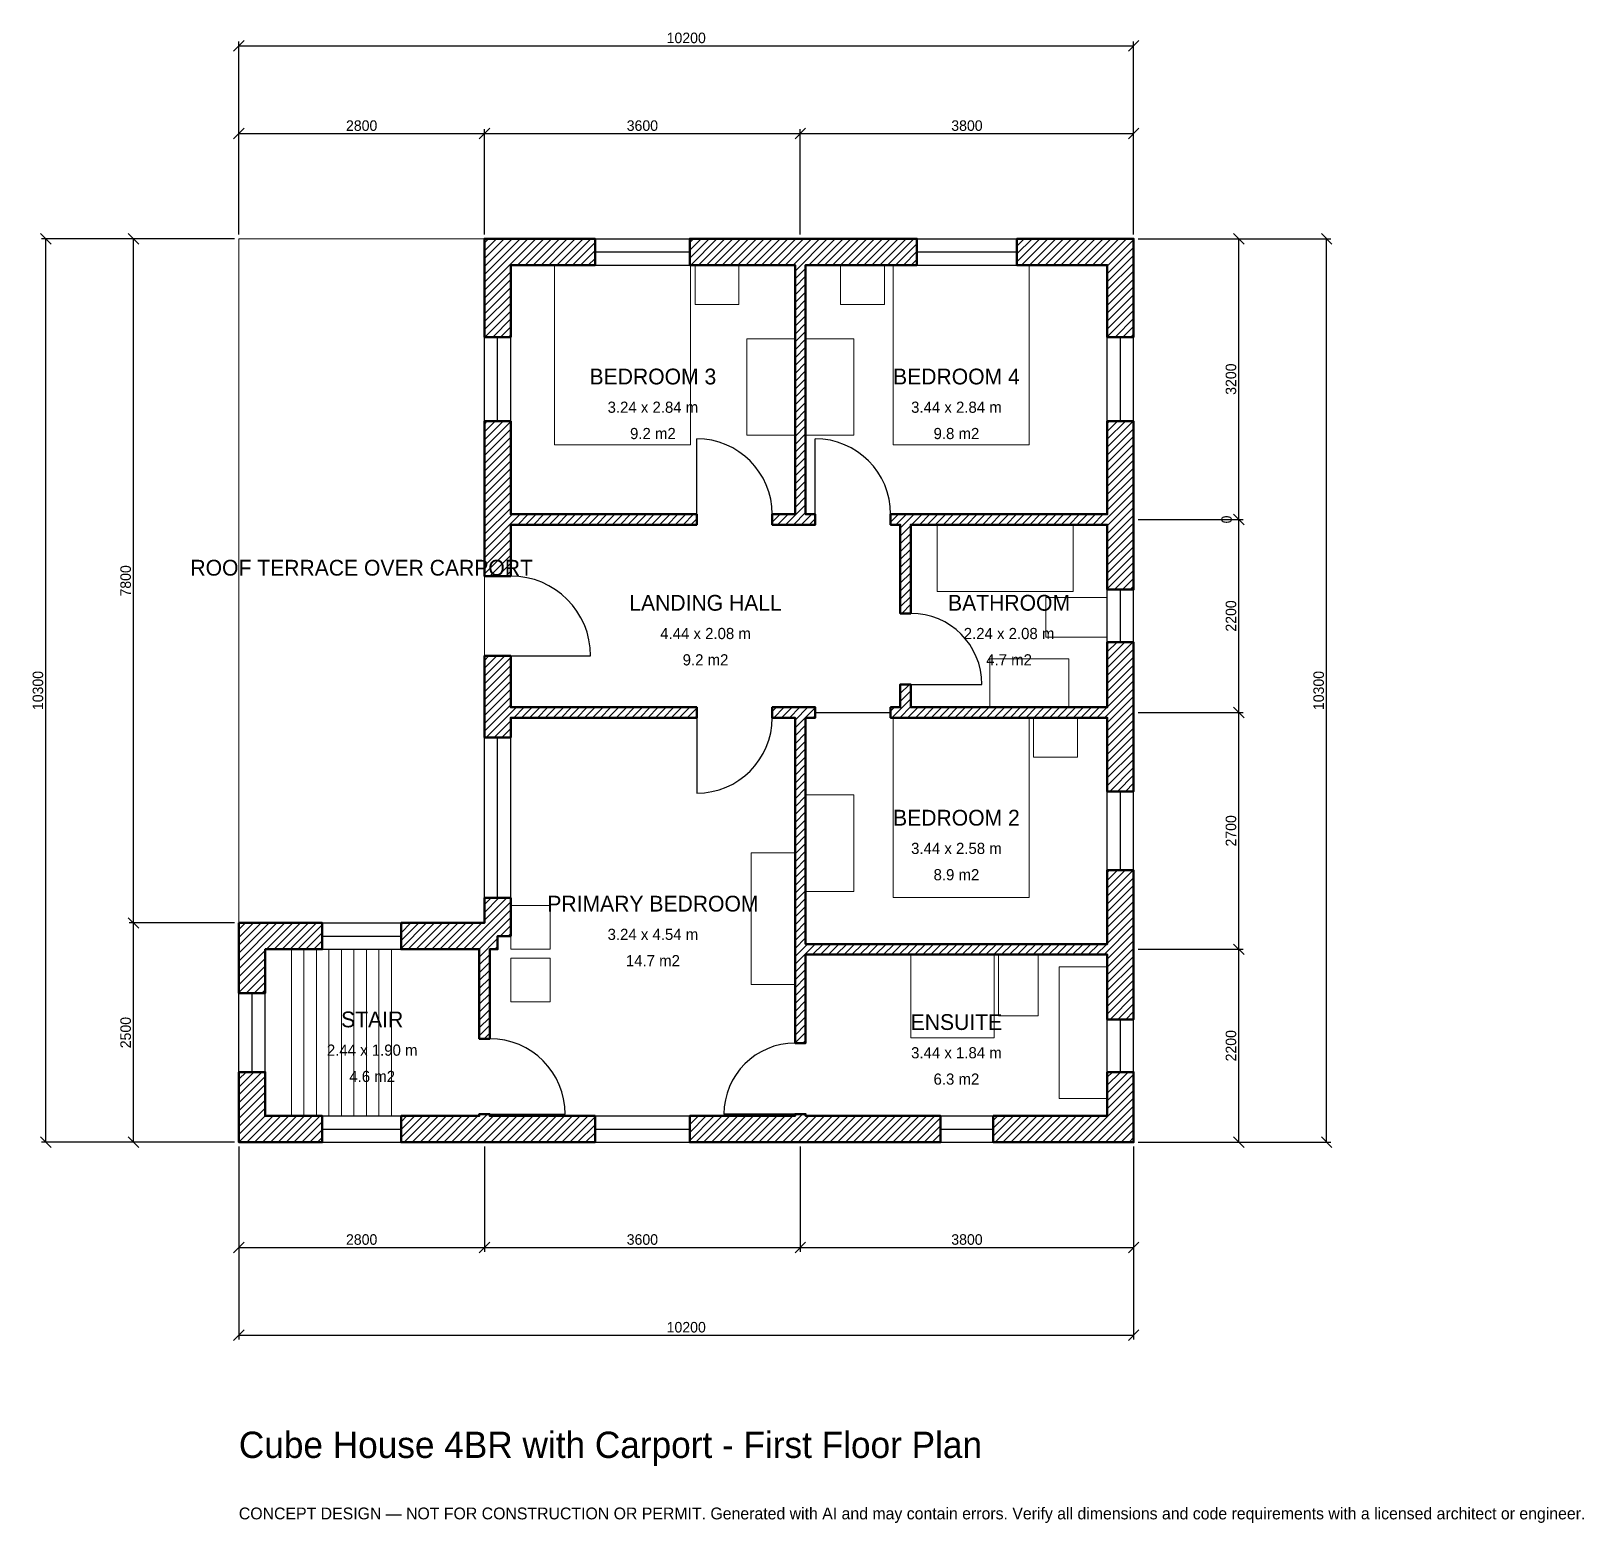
# Model space of a CAD drawing. Header units: millimetres. Extents: x -2369 to 15333, y -4341 to 12669.
import ezdxf
from ezdxf.enums import TextEntityAlignment as Align

# ---------------------------------------------------------------- set-up
doc = ezdxf.new("R2010")
doc.units = ezdxf.units.MM
doc.linetypes.add('DASHED', pattern=[1.524, 1.27, -0.254])
for name, color, linetype, lineweight in [('A-ANNO-DIMS', 1, 'Continuous', 13), ('A-ANNO-TEXT', 7, 'Continuous', 18), ('A-AREA-IDEN', 7, 'Continuous', 18), ('A-DOOR', 2, 'Continuous', 25), ('A-FLOR-FIXT', 9, 'Continuous', 13), ('A-FLOR-STRS', 3, 'Continuous', 18), ('A-FURN', 9, 'Continuous', 13), ('A-GLAZ', 4, 'Continuous', 25), ('A-SITE-PAVE', 8, 'Continuous', 13), ('A-WALL', 7, 'Continuous', 50), ('A-WALL-PATT', 8, 'Continuous', 13)]:
    doc.layers.add(name, color=color, linetype=linetype, lineweight=lineweight)
doc.dimstyles.new('PLAN', dxfattribs={"dimtxt": 120, "dimasz": 80, "dimexe": 50, "dimexo": 50, "dimgap": 30, "dimtad": 1, "dimdec": 0, "dimtsz": 60, "dimcen": 2.5, "dimclrd": 1, "dimclre": 1, "dimazin": 3, "dimtfac": 1, "dimtmove": 0, "dimatfit": 3})

msp = doc.modelspace()

# ---------------------------------------------------------------- hatches: boundary and pattern name
at = {"layer": 'A-WALL-PATT'}
h = msp.add_hatch(dxfattribs=at)
h.set_pattern_fill('ANSI31', color=8, scale=20)
h.paths.add_polyline_path([(6340, -0.001), (6340, 0), (6250, 0), (5140, 0), (5140, 300), (6250, 300), (6340, 300), (6340, 320), (6460, 320), (6460, 300), (6550, 300), (8000, 300), (8000, 0), (6550, 0), (6460, 0), (6460, -0.001), (6340, -0.001)])
h.paths.add_polyline_path([(2950, 0), (2860, 0), (2860, -0.001), (2740, -0.001), (2740, 0), (2650, 0), (1850, 0), (1850, 300), (2650, 300), (2740, 300), (2740, 320), (2860, 320), (2860, 300), (2950, 300), (4060, 300), (4060, 0), (2950, 0)])
h.paths.add_polyline_path([(300, 0), (300, -0.001), (0, -0.001), (0, 0), (-0.001, 0), (-0.001, 0), (-0.001, 300), (0, 300), (0, 800), (300, 800), (300, 300), (950, 300), (950, 0), (300, 0)])
h.paths.add_polyline_path([(0, 2200), (-0.001, 2200), (-0.001, 2500), (0, 2500), (0, 2500.001), (300, 2500.001), (300, 2500), (950, 2500), (950, 2200), (300, 2200), (300, 1700), (0, 1700), (0, 2200)])
h.paths.add_polyline_path([(2740, 2500), (2740, 2500.001), (2799.999, 2500.001), (2799.999, 2560), (2800, 2560), (2800, 2785), (3100, 2785), (3100, 2350), (2950, 2350), (2950, 2200), (2860, 2200), (2860, 1180), (2740, 1180), (2740, 2200), (1850, 2200), (1850, 2500), (2740, 2500)])
h.paths.add_polyline_path([(2800, 4750), (2800, 4840), (2799.999, 4840), (2799.999, 4960), (2800, 4960), (2800, 5050), (2800, 5545), (3100, 5545), (3100, 5050), (3100, 4960), (5220, 4960), (5220, 4840), (3100, 4840), (3100, 4750), (3100, 4615), (2800, 4615), (2800, 4750)])
h.paths.add_polyline_path([(2800, 6950), (2800, 7040), (2799.999, 7040), (2799.999, 7160), (2800, 7160), (2800, 7250), (2800, 8220), (3100, 8220), (3100, 7250), (3100, 7160), (5220, 7160), (5220, 7040), (3100, 7040), (3100, 6950), (3100, 6455), (2800, 6455), (2800, 6950)])
h.paths.add_polyline_path([(2800, 10000), (2799.999, 10000), (2799.999, 10300), (2800, 10300), (2800, 10300.001), (3100, 10300.001), (3100, 10300), (4060, 10300), (4060, 10000), (3100, 10000), (3100, 9180), (2800, 9180), (2800, 10000)])
h.paths.add_polyline_path([(6250, 10300), (6340, 10300), (6340, 10300.001), (6460, 10300.001), (6460, 10300), (6550, 10300), (7730, 10300), (7730, 10000), (6550, 10000), (6460, 10000), (6460, 7160), (6570, 7160), (6570, 7040), (6460, 7040), (6460, 7040), (6340, 7040), (6340, 7040), (6080, 7040), (6080, 7160), (6340, 7160), (6340, 10000), (6250, 10000), (5140, 10000), (5140, 10300), (6250, 10300)])
h.paths.add_polyline_path([(9900, 10300), (9900, 10300.001), (10200, 10300.001), (10200, 10300), (10200.001, 10300), (10200.001, 10000), (10200, 10000), (10200, 9180), (9900, 9180), (9900, 10000), (8870, 10000), (8870, 10300), (9900, 10300)])
h.paths.add_polyline_path([(10200, 7250), (10200, 7160), (10200.001, 7160), (10200.001, 7040), (10200, 7040), (10200, 6950), (10200, 6300), (9900, 6300), (9900, 6950), (9900, 7040), (7660, 7040), (7660, 6030), (7540, 6030), (7540, 7040), (7430, 7040), (7430, 7160), (7540, 7160), (7660, 7160), (9900, 7160), (9900, 7250), (9900, 8220), (10200, 8220), (10200, 7250)])
h.paths.add_polyline_path([(10200, 5050), (10200, 4960), (10200.001, 4960), (10200.001, 4840), (10200, 4840), (10200, 4750), (10200, 4000), (9900, 4000), (9900, 4750), (9900, 4840), (7660, 4840), (7540, 4840), (7430, 4840), (7430, 4960), (7540, 4960), (7540, 5220), (7660, 5220), (7660, 4960), (9900, 4960), (9900, 5050), (9900, 5700), (10200, 5700), (10200, 5050)])
h.paths.add_polyline_path([(10200, 2350), (10200, 2260), (10200.001, 2260), (10200.001, 2140), (10200, 2140), (10200, 2050), (10200, 1400), (9900, 1400), (9900, 2050), (9900, 2140), (6460, 2140), (6460, 1130), (6340, 1130), (6340, 2140), (6340, 2260), (6340, 4840), (6080, 4840), (6080, 4960), (6340, 4960), (6460, 4960), (6570, 4960), (6570, 4840), (6460, 4840), (6460, 2260), (9900, 2260), (9900, 2350), (9900, 3100), (10200, 3100), (10200, 2350)])
h.paths.add_polyline_path([(10200, 300), (10200.001, 300), (10200.001, 0), (10200.001, 0), (10200, 0), (10200, -0.001), (9900, -0.001), (9900, 0), (8600, 0), (8600, 300), (9900, 300), (9900, 800), (10200, 800), (10200, 300)])

# ---------------------------------------------------------------- linework, layer by layer
at = {"layer": 'A-DOOR'}
for p, q in [((5220, 7160), (5220, 8020)), ((6570, 7160), (6570, 8020)), ((3100, 5545), (4010, 5545)), ((7660, 5220), (8470, 5220)), ((5220, 4840), (5220, 3980)), ((6570, 4900), (7430, 4900)), ((2860, 320), (3720, 320)), ((6340, 320), (5530, 320))]:
    msp.add_line(p, q, dxfattribs=at)
for centre, radius, start, end in [((5220, 7160), 860, 0, 90), ((6570, 7160), 860, 0, 90), ((3100, 5545), 910, 0, 90), ((7660, 5220), 810, 0, 90), ((5220, 4840), 860, 270, 360), ((2860, 320), 860, 0, 90), ((6340, 320), 810, 90, 180)]:
    msp.add_arc(centre, radius, start, end, dxfattribs=at)
at = {"layer": 'A-FLOR-FIXT'}
for points in [[(7960, 6280), (9510, 6280), (9510, 7040), (7960, 7040)], [(9200, 5760), (9900, 5760), (9900, 6210), (9200, 6210)], [(8560, 4960), (9460, 4960), (9460, 5510), (8560, 5510)], [(7660, 1190), (8610, 1190), (8610, 2140), (7660, 2140)], [(8660, 1440), (9110, 1440), (9110, 2140), (8660, 2140)], [(9350, 500), (9900, 500), (9900, 2000), (9350, 2000)]]:
    msp.add_lwpolyline(points, close=True, dxfattribs=at)
at = {"layer": 'A-FLOR-STRS'}
for p, q in [((600, 300), (600, 2200)), ((742.5, 300), (742.5, 2200)), ((885, 300), (885, 2200)), ((1027.5, 300), (1027.5, 2200)), ((1170, 300), (1170, 2200)), ((1312.5, 300), (1312.5, 2200)), ((1455, 300), (1455, 2200)), ((1597.5, 300), (1597.5, 2200)), ((1740, 300), (1740, 2200))]:
    msp.add_line(p, q, dxfattribs=at)
at = {"layer": 'A-FURN'}
for points in [[(3600, 7950), (5150, 7950), (5150, 10000), (3600, 10000)], [(5200, 9550), (5700, 9550), (5700, 10000), (5200, 10000)], [(6860, 9550), (7360, 9550), (7360, 10000), (6860, 10000)], [(7460, 7950), (9010, 7950), (9010, 10000), (7460, 10000)], [(5790, 8060), (6340, 8060), (6340, 9160), (5790, 9160)], [(6460, 8060), (7010, 8060), (7010, 9160), (6460, 9160)], [(7460, 2790), (9010, 2790), (9010, 4840), (7460, 4840)], [(9060, 4390), (9560, 4390), (9560, 4840), (9060, 4840)], [(6460, 2860), (7010, 2860), (7010, 3960), (6460, 3960)], [(5840, 1800), (6340, 1800), (6340, 3300), (5840, 3300)], [(3100, 2200), (3550, 2200), (3550, 2700), (3100, 2700)], [(3100, 1600), (3550, 1600), (3550, 2100), (3100, 2100)]]:
    msp.add_lwpolyline(points, close=True, dxfattribs=at)
at = {"layer": 'A-GLAZ'}
for p, q in [((4060, 10300), (5140, 10300)), ((7730, 10300), (8870, 10300)), ((4060, 10150), (5140, 10150)), ((7730, 10150), (8870, 10150)), ((4060, 10000), (5140, 10000)), ((7730, 10000), (8870, 10000)), ((2800, 8220), (2800, 9180)), ((2950, 8220), (2950, 9180)), ((3100, 8220), (3100, 9180)), ((9900, 8220), (9900, 9180)), ((10050, 8220), (10050, 9180)), ((10200, 8220), (10200, 9180)), ((9900, 5700), (9900, 6300)), ((10050, 5700), (10050, 6300)), ((10200, 5700), (10200, 6300)), ((2800, 2785), (2800, 4615)), ((2950, 2785), (2950, 4615)), ((3100, 2785), (3100, 4615)), ((9900, 3100), (9900, 4000)), ((10050, 3100), (10050, 4000)), ((10200, 3100), (10200, 4000)), ((950, 2500), (1850, 2500)), ((950, 2350), (1850, 2350)), ((950, 2200), (1850, 2200)), ((0, 800), (0, 1700)), ((150, 800), (150, 1700)), ((300, 800), (300, 1700)), ((9900, 800), (9900, 1400)), ((10050, 800), (10050, 1400)), ((10200, 800), (10200, 1400)), ((950, 300), (1850, 300)), ((4060, 300), (5140, 300)), ((8000, 300), (8600, 300)), ((950, 150), (1850, 150)), ((950, 0), (1850, 0)), ((4060, 150), (5140, 150)), ((4060, 0), (5140, 0)), ((8000, 150), (8600, 150)), ((8000, 0), (8600, 0))]:
    msp.add_line(p, q, dxfattribs=at)
at = {"layer": 'A-SITE-PAVE', "linetype": 'DASHED'}
msp.add_lwpolyline([(0, 2500), (2800, 2500), (2800, 10300), (0, 10300)], close=True, dxfattribs=at)
at = {"layer": 'A-WALL'}
for points in [[(2800, 10000), (2799.999, 10000), (2799.999, 10300), (2800, 10300), (2800, 10300.001), (3100, 10300.001), (3100, 10300), (4060, 10300), (4060, 10000), (3100, 10000), (3100, 9180), (2800, 9180), (2800, 10000)], [(6250, 10300), (6340, 10300), (6340, 10300.001), (6460, 10300.001), (6460, 10300), (6550, 10300), (7730, 10300), (7730, 10000), (6550, 10000), (6460, 10000), (6460, 7160), (6570, 7160), (6570, 7040), (6460, 7040), (6460, 7040), (6340, 7040), (6340, 7040), (6080, 7040), (6080, 7160), (6340, 7160), (6340, 10000), (6250, 10000), (5140, 10000), (5140, 10300), (6250, 10300)], [(9900, 10300), (9900, 10300.001), (10200, 10300.001), (10200, 10300), (10200.001, 10300), (10200.001, 10000), (10200, 10000), (10200, 9180), (9900, 9180), (9900, 10000), (8870, 10000), (8870, 10300), (9900, 10300)], [(2800, 6950), (2800, 7040), (2799.999, 7040), (2799.999, 7160), (2800, 7160), (2800, 7250), (2800, 8220), (3100, 8220), (3100, 7250), (3100, 7160), (5220, 7160), (5220, 7040), (3100, 7040), (3100, 6950), (3100, 6455), (2800, 6455), (2800, 6950)], [(10200, 7250), (10200, 7160), (10200.001, 7160), (10200.001, 7040), (10200, 7040), (10200, 6950), (10200, 6300), (9900, 6300), (9900, 6950), (9900, 7040), (7660, 7040), (7660, 6030), (7540, 6030), (7540, 7040), (7430, 7040), (7430, 7160), (7540, 7160), (7660, 7160), (9900, 7160), (9900, 7250), (9900, 8220), (10200, 8220), (10200, 7250)], [(10200, 5050), (10200, 4960), (10200.001, 4960), (10200.001, 4840), (10200, 4840), (10200, 4750), (10200, 4000), (9900, 4000), (9900, 4750), (9900, 4840), (7660, 4840), (7540, 4840), (7430, 4840), (7430, 4960), (7540, 4960), (7540, 5220), (7660, 5220), (7660, 4960), (9900, 4960), (9900, 5050), (9900, 5700), (10200, 5700), (10200, 5050)], [(2800, 4750), (2800, 4840), (2799.999, 4840), (2799.999, 4960), (2800, 4960), (2800, 5050), (2800, 5545), (3100, 5545), (3100, 5050), (3100, 4960), (5220, 4960), (5220, 4840), (3100, 4840), (3100, 4750), (3100, 4615), (2800, 4615), (2800, 4750)], [(10200, 2350), (10200, 2260), (10200.001, 2260), (10200.001, 2140), (10200, 2140), (10200, 2050), (10200, 1400), (9900, 1400), (9900, 2050), (9900, 2140), (6460, 2140), (6460, 1130), (6340, 1130), (6340, 2140), (6340, 2260), (6340, 4840), (6080, 4840), (6080, 4960), (6340, 4960), (6460, 4960), (6570, 4960), (6570, 4840), (6460, 4840), (6460, 2260), (9900, 2260), (9900, 2350), (9900, 3100), (10200, 3100), (10200, 2350)], [(2740, 2500), (2740, 2500.001), (2799.999, 2500.001), (2799.999, 2560), (2800, 2560), (2800, 2785), (3100, 2785), (3100, 2350), (2950, 2350), (2950, 2200), (2860, 2200), (2860, 1180), (2740, 1180), (2740, 2200), (1850, 2200), (1850, 2500), (2740, 2500)], [(0, 2200), (-0.001, 2200), (-0.001, 2500), (0, 2500), (0, 2500.001), (300, 2500.001), (300, 2500), (950, 2500), (950, 2200), (300, 2200), (300, 1700), (0, 1700), (0, 2200)], [(300, 0), (300, -0.001), (0, -0.001), (0, 0), (-0.001, 0), (-0.001, 0), (-0.001, 300), (0, 300), (0, 800), (300, 800), (300, 300), (950, 300), (950, 0), (300, 0)], [(10200, 300), (10200.001, 300), (10200.001, 0), (10200.001, 0), (10200, 0), (10200, -0.001), (9900, -0.001), (9900, 0), (8600, 0), (8600, 300), (9900, 300), (9900, 800), (10200, 800), (10200, 300)], [(2950, 0), (2860, 0), (2860, -0.001), (2740, -0.001), (2740, 0), (2650, 0), (1850, 0), (1850, 300), (2650, 300), (2740, 300), (2740, 320), (2860, 320), (2860, 300), (2950, 300), (4060, 300), (4060, 0), (2950, 0)], [(6340, -0.001), (6340, 0), (6250, 0), (5140, 0), (5140, 300), (6250, 300), (6340, 300), (6340, 320), (6460, 320), (6460, 300), (6550, 300), (8000, 300), (8000, 0), (6550, 0), (6460, 0), (6460, -0.001), (6340, -0.001)]]:
    msp.add_lwpolyline(points, close=True, dxfattribs=at)

# ---------------------------------------------------------------- texts
at = {"layer": 'A-ANNO-TEXT'}
for s, height, p in [('Cube House 4BR with Carport - First Floor Plan', 300, (0, -3600)), ('CONCEPT DESIGN — NOT FOR CONSTRUCTION OR PERMIT. Generated with AI and may contain errors. Verify all dimensions and code requirements with a licensed architect or engineer.', 135, (0, -4300))]:
    msp.add_text(s, height=height, dxfattribs=at).set_placement(p)
at = {"layer": 'A-AREA-IDEN'}
for s, height, p in [('BEDROOM 3', 180, (4720, 8730)), ('BEDROOM 4', 180, (8180, 8730)), ('3.24 x 2.84 m', 127.5, (4720, 8380)), ('3.44 x 2.84 m', 127.5, (8180, 8380)), ('9.2 m2', 127.5, (4720, 8080)), ('9.8 m2', 127.5, (8180, 8080)), ('ROOF TERRACE OVER CARPORT', 180, (1400, 6550)), ('LANDING HALL', 180, (5320, 6150)), ('BATHROOM', 180, (8780, 6150)), ('4.44 x 2.08 m', 127.5, (5320, 5800)), ('2.24 x 2.08 m', 127.5, (8780, 5800)), ('9.2 m2', 127.5, (5320, 5500)), ('4.7 m2', 127.5, (8780, 5500)), ('BEDROOM 2', 180, (8180, 3700)), ('3.44 x 2.58 m', 127.5, (8180, 3350)), ('8.9 m2', 127.5, (8180, 3050)), ('PRIMARY BEDROOM', 180, (4720, 2720)), ('3.24 x 4.54 m', 127.5, (4720, 2370)), ('14.7 m2', 127.5, (4720, 2070)), ('STAIR', 180, (1520, 1400)), ('ENSUITE', 180, (8180, 1370)), ('2.44 x 1.90 m', 127.5, (1520, 1050)), ('3.44 x 1.84 m', 127.5, (8180, 1020)), ('4.6 m2', 127.5, (1520, 750)), ('6.3 m2', 127.5, (8180, 720))]:
    msp.add_text(s, height=height, dxfattribs=at).set_placement(p, align=Align.MIDDLE_CENTER)

# ---------------------------------------------------------------- dimensions: what is measured, and where the dimension line sits
at = {"layer": 'A-ANNO-DIMS'}
for base, p1, p2, text in [((0, 12500), (0, 10300), (10200, 10300), '10200'), ((0, 11500), (0, 10300), (2800, 10300), '2800'), ((2800, 11500), (2800, 10300), (6400, 10300), '3600'), ((6400, 11500), (6400, 10300), (10200, 10300), '3800'), ((0, -1200), (0, 0), (2800, 0), '2800'), ((0, -2200), (0, 0), (10200, 0), '10200'), ((2800, -1200), (2800, 0), (6400, 0), '3600'), ((6400, -1200), (6400, 0), (10200, 0), '3800')]:
    msp.add_linear_dim(base=base, p1=p1, p2=p2, text=text, dimstyle='PLAN', dxfattribs=at).render()
for base, p1, p2, text in [((-2200, 0), (0, 0), (0, 10300), '10300'), ((-1200, 2500), (0, 2500), (0, 10300), '7800'), ((11400, 7100), (10200, 7100), (10200, 10300), '3200'), ((12400, 0), (10200, 0), (10200, 10300), '10300'), ((11400, 4900), (10200, 4900), (10200, 7100), '2200'), ((11400, 7100), (10200, 7100), (10200, 7100), '0'), ((11400, 2200), (10200, 2200), (10200, 4900), '2700'), ((-1200, 0), (0, 0), (0, 2500), '2500'), ((11400, 0), (10200, 0), (10200, 2200), '2200')]:
    msp.add_linear_dim(base=base, p1=p1, p2=p2, angle=90, text=text, dimstyle='PLAN', dxfattribs=at).render()

doc.saveas('drawing.dxf')
